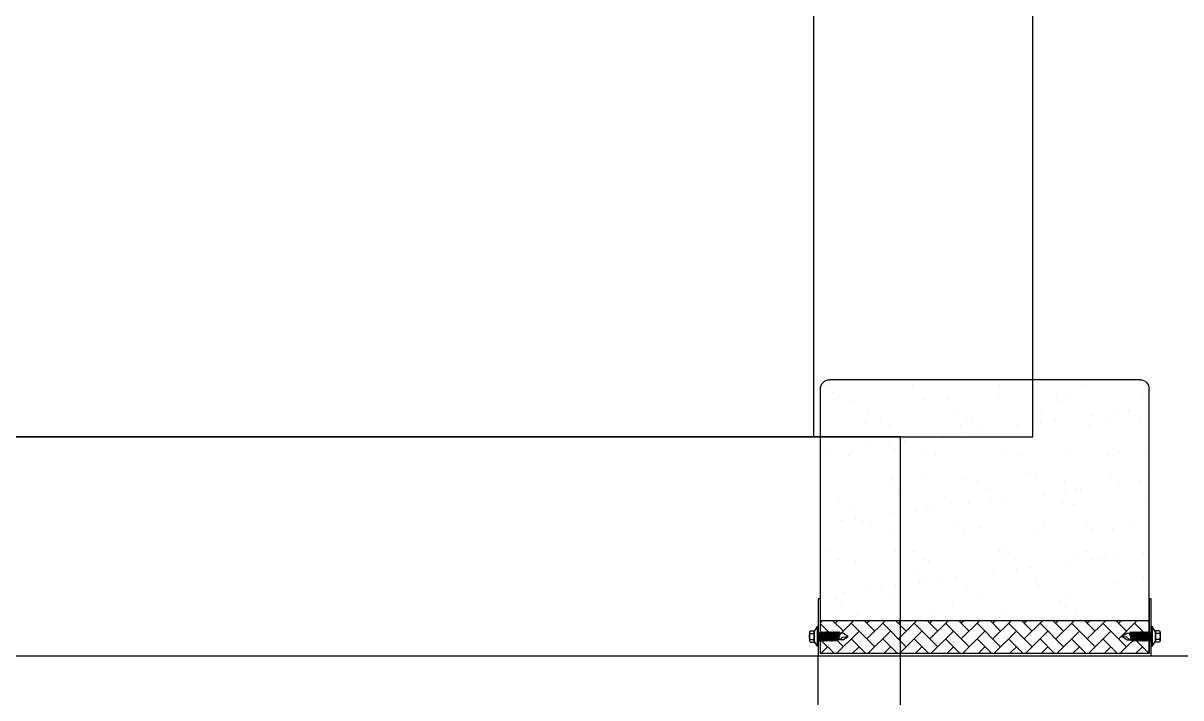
# Model space of a CAD drawing. Header units: millimetres. Extents: x -27104 to 125781, y -3376 to 46996.
# Drawn here: x 59840.99 to 59861.67, y 18529.17 to 18541.22 of the extents above; entities that cross this region are included whole.
import ezdxf

# ---------------------------------------------------------------- set-up
doc = ezdxf.new("R2010")
doc.units = ezdxf.units.MM
doc.header["$LTSCALE"] = 100
doc.header["$MEASUREMENT"] = 0
doc.layers.get('0').update_dxf_attribs({"linetype": 'CONTINUOUS'})
for name, color, linetype in [('ELE7 (0.07)', 8, 'CONTINUOUS'), ('ELE9', 9, 'CONTINUOUS'), ('FIN(패널-T75 글라스울)', 6, 'CONTINUOUS'), ('OVERHEAD DOOR - ELE', 9, 'CONTINUOUS'), ('OVERHEAD DOOR - ETC', 252, 'CONTINUOUS'), ('STAIR', 4, 'CONTINUOUS')]:
    doc.layers.add(name, color=color, linetype=linetype)

# ---------------------------------------------------------------- blocks, each defined once
blk = doc.blocks.new('A$C2EBE1E08')
at = {"layer": 'STAIR', "ltscale": 0.2}
for points in [[(0, 9000), (0, 0), (2800, 0), (2800, 9000)], [(2800, 9000), (0, 9000)], [(200, 9000), (200, 0)]]:
    blk.add_lwpolyline(points, dxfattribs=at)
blk = doc.blocks.new('A$C2563bbe5')
at = {"layer": 'ELE7 (0.07)', "ltscale": 0.002}
blk.add_line((4275, 252), (6725, 252), dxfattribs=at)
at = {"layer": 'FIN(패널-T75 글라스울)'}
for p, q in [((6650, 727), (6650, 252)), ((6725, 727), (6725, 252)), ((6650, 252), (6850, 252))]:
    blk.add_line(p, q, dxfattribs=at)
at = {"layer": 'OVERHEAD DOOR - ELE', "ltscale": 0.002}
for p, q in [((6725, 252), (6725, 52)), ((6725, 52), (4275, 52))]:
    blk.add_line(p, q, dxfattribs=at)
at = {"layer": 'OVERHEAD DOOR - ETC'}
for p, q in [((6649.2, 243.3), (6646.2, 238.6)), ((6649.2, 243.3), (6649.2, 225.3)), ((6650, 243.3), (6649.2, 243.3)), ((6649.2, 225.3), (6649.2, 243.3)), ((6650, 225.3), (6650, 243.3)), ((6652, 250), (6652, 8.3)), ((6952, 250), (6652, 250)), ((6652, 250), (6652, 220)), ((6952, 250), (6952, 8.3)), ((6952, 220), (6952, 250)), ((6954, 225.3), (6954, 243.3)), ((6954, 243.3), (6954.8, 243.3)), ((6954.8, 243.3), (6954.8, 225.3)), ((6954.8, 225.3), (6954.8, 243.3)), ((6954.8, 243.3), (6957.8, 238.6)), ((6642, 230.2), (6642, 238.4)), ((6642.5, 239.6), (6646.2, 239.6)), ((6642.5, 237), (6646.2, 237)), ((6646.2, 229.1), (6646.2, 239.6)), ((6646.2, 238.6), (6646.2, 230)), ((6650.8, 238.5), (6650, 237.5)), ((6650.8, 237.5), (6650, 237.5)), ((6650, 236.9), (6652.4, 231.2)), ((6652.4, 230.2), (6650, 236.1)), ((6651.6, 231.2), (6650, 235)), ((6650.4, 237.5), (6650.8, 238.5)), ((6654.2, 230.2), (6650.8, 238.5)), ((6654.2, 230.2), (6650.8, 238.5)), ((6650.8, 238.5), (6651.6, 237.5)), ((6650.8, 237.5), (6650.8, 238.5)), ((6653.4, 231.2), (6650.8, 237.5)), ((6652.6, 237.5), (6651.6, 237.5)), ((6651.6, 237.5), (6654.2, 231.2)), ((6652.6, 238.5), (6651.8, 237.5)), ((6652.2, 237.5), (6652.6, 238.5)), ((6656.1, 230.2), (6652.6, 238.5)), ((6656.1, 230.2), (6652.6, 238.5)), ((6652.6, 238.5), (6653.5, 237.5)), ((6652.6, 237.5), (6652.6, 238.5)), ((6655.3, 231.2), (6652.6, 237.5)), ((6654.5, 237.5), (6653.5, 237.5)), ((6653.5, 237.5), (6656.1, 231.2)), ((6654.5, 238.5), (6653.7, 237.5)), ((6654.1, 237.5), (6654.5, 238.5)), ((6657.9, 230.2), (6654.5, 238.5)), ((6657.9, 230.2), (6654.5, 238.5)), ((6654.5, 238.5), (6655.3, 237.5)), ((6654.5, 237.5), (6654.5, 238.5)), ((6657.1, 231.2), (6654.5, 237.5)), ((6656.3, 237.5), (6655.3, 237.5)), ((6655.3, 237.5), (6657.9, 231.2)), ((6656.3, 238.5), (6655.5, 237.5)), ((6655.9, 237.5), (6656.3, 238.5)), ((6659.7, 230.2), (6656.3, 238.5)), ((6659.7, 230.2), (6656.3, 238.5)), ((6656.3, 238.5), (6657.1, 237.5)), ((6656.3, 237.5), (6656.3, 238.5)), ((6658.9, 231.2), (6656.3, 237.5)), ((6658.1, 237.5), (6657.1, 237.5)), ((6657.1, 237.5), (6659.7, 231.2)), ((6658.1, 238.5), (6657.3, 237.5)), ((6657.7, 237.5), (6658.1, 238.5)), ((6661.6, 230.2), (6658.1, 238.5)), ((6661.6, 230.2), (6658.1, 238.5)), ((6658.1, 238.5), (6659, 237.5)), ((6658.1, 237.5), (6658.1, 238.5)), ((6660.8, 231.2), (6658.1, 237.5)), ((6660, 237.5), (6659, 237.5)), ((6659, 237.5), (6661.6, 231.2)), ((6660, 238.5), (6659.2, 237.5)), ((6659.6, 237.5), (6660, 238.5)), ((6663.4, 230.2), (6660, 238.5)), ((6663.4, 230.2), (6660, 238.5)), ((6660, 238.5), (6660.8, 237.5)), ((6660, 237.5), (6660, 238.5)), ((6662.6, 231.2), (6660, 237.5)), ((6661.8, 237.5), (6660.8, 237.5)), ((6660.8, 237.5), (6663.4, 231.2)), ((6661.8, 238.5), (6661, 237.5)), ((6661.4, 237.5), (6661.8, 238.5)), ((6665.2, 230.2), (6661.8, 238.5)), ((6665.2, 230.2), (6661.8, 238.5)), ((6661.8, 238.5), (6662.6, 237.5)), ((6661.8, 237.5), (6661.8, 238.5)), ((6664.4, 231.2), (6661.8, 237.5)), ((6663.6, 237.5), (6662.6, 237.5)), ((6662.6, 237.5), (6665.2, 231.2)), ((6663.6, 238.5), (6662.8, 237.5)), ((6663.2, 237.5), (6663.6, 238.5)), ((6667.1, 230.2), (6663.6, 238.5)), ((6667.1, 230.2), (6663.6, 238.5)), ((6663.6, 238.5), (6664.4, 237.5)), ((6663.6, 237.5), (6663.6, 238.5)), ((6666.3, 231.2), (6663.6, 237.5)), ((6665.5, 237.5), (6664.4, 237.5)), ((6664.4, 237.5), (6667.1, 231.2)), ((6665.5, 238.5), (6664.7, 237.5)), ((6665.1, 237.5), (6665.5, 238.5)), ((6668.9, 230.2), (6665.5, 238.5)), ((6668.9, 230.2), (6665.5, 238.5)), ((6665.5, 238.5), (6666.3, 237.5)), ((6665.5, 237.5), (6665.5, 238.5)), ((6668.1, 231.2), (6665.5, 237.5)), ((6667.3, 237.5), (6666.3, 237.5)), ((6666.3, 237.5), (6668.9, 231.2)), ((6667.3, 238.5), (6666.5, 237.5)), ((6666.9, 237.5), (6667.3, 238.5)), ((6668.5, 235.4), (6667.3, 238.5)), ((6668.5, 235.4), (6667.3, 238.5)), ((6667.3, 238.5), (6668.1, 237.5)), ((6667.3, 237.5), (6667.3, 238.5)), ((6667.7, 236.4), (6667.3, 237.5)), ((6668.5, 235.4), (6667.7, 236.4)), ((6672.4, 237.5), (6668.1, 237.5)), ((6668.1, 237.5), (6668.5, 236.4)), ((6668.5, 235.4), (6669.7, 237.5)), ((6668.5, 236.4), (6668.5, 235.4)), ((6670.3, 231.2), (6668.5, 235.4)), ((6669.7, 237.5), (6672.2, 235)), ((6672.2, 235), (6677.2, 234.3)), ((6672.4, 237.5), (6677.2, 234.3)), ((6677.2, 234.3), (6672.4, 231.2)), ((6931.6, 237.5), (6926.8, 234.3)), ((6931.8, 235), (6926.8, 234.3)), ((6926.8, 234.3), (6931.6, 231.2)), ((6931.6, 237.5), (6935.9, 237.5)), ((6934.3, 237.5), (6931.8, 235)), ((6933.7, 231.2), (6935.5, 235.4)), ((6935.5, 235.4), (6934.3, 237.5)), ((6935.1, 230.2), (6938.5, 238.5)), ((6935.1, 230.2), (6938.5, 238.5)), ((6937.7, 237.5), (6935.1, 231.2)), ((6935.4, 235.4), (6936.7, 238.5)), ((6935.4, 235.4), (6936.7, 238.5)), ((6935.9, 237.5), (6935.4, 236.4)), ((6935.4, 236.4), (6935.4, 235.4)), ((6935.4, 235.4), (6936.3, 236.4)), ((6936.7, 238.5), (6935.9, 237.5)), ((6935.9, 231.2), (6938.5, 237.5)), ((6936.3, 236.4), (6936.7, 237.5)), ((6936.7, 237.5), (6936.7, 238.5)), ((6937.1, 237.5), (6936.7, 238.5)), ((6936.7, 238.5), (6937.5, 237.5)), ((6936.7, 237.5), (6937.7, 237.5)), ((6936.9, 230.2), (6940.4, 238.5)), ((6936.9, 230.2), (6940.4, 238.5)), ((6939.5, 237.5), (6936.9, 231.2)), ((6938.5, 238.5), (6937.7, 237.5)), ((6937.7, 231.2), (6940.4, 237.5)), ((6938.9, 237.5), (6938.5, 238.5)), ((6938.5, 238.5), (6939.3, 237.5)), ((6938.5, 237.5), (6938.5, 238.5)), ((6938.5, 237.5), (6939.5, 237.5)), ((6938.8, 230.2), (6942.2, 238.5)), ((6938.8, 230.2), (6942.2, 238.5)), ((6941.4, 237.5), (6938.8, 231.2)), ((6940.4, 238.5), (6939.5, 237.5)), ((6939.6, 231.2), (6942.2, 237.5)), ((6940.8, 237.5), (6940.4, 238.5)), ((6940.4, 238.5), (6941.2, 237.5)), ((6940.4, 237.5), (6940.4, 238.5)), ((6940.4, 237.5), (6941.4, 237.5)), ((6940.6, 230.2), (6944, 238.5)), ((6940.6, 230.2), (6944, 238.5)), ((6943.2, 237.5), (6940.6, 231.2)), ((6942.2, 238.5), (6941.4, 237.5)), ((6941.4, 231.2), (6944, 237.5)), ((6942.2, 237.5), (6942.2, 238.5)), ((6942.6, 237.5), (6942.2, 238.5)), ((6942.2, 238.5), (6943, 237.5)), ((6942.2, 237.5), (6943.2, 237.5)), ((6942.4, 230.2), (6945.9, 238.5)), ((6942.4, 230.2), (6945.9, 238.5)), ((6945, 237.5), (6942.4, 231.2)), ((6944, 238.5), (6943.2, 237.5)), ((6943.2, 231.2), (6945.9, 237.5)), ((6944.4, 237.5), (6944, 238.5)), ((6944, 238.5), (6944.8, 237.5)), ((6944, 237.5), (6944, 238.5)), ((6944, 237.5), (6945, 237.5)), ((6944.3, 230.2), (6947.7, 238.5)), ((6944.3, 230.2), (6947.7, 238.5)), ((6946.9, 237.5), (6944.3, 231.2)), ((6945.9, 238.5), (6945, 237.5)), ((6945.1, 231.2), (6947.7, 237.5)), ((6946.3, 237.5), (6945.9, 238.5)), ((6945.9, 238.5), (6946.7, 237.5)), ((6945.9, 237.5), (6945.9, 238.5)), ((6945.9, 237.5), (6946.9, 237.5)), ((6946.1, 230.2), (6949.5, 238.5)), ((6946.1, 230.2), (6949.5, 238.5)), ((6948.7, 237.5), (6946.1, 231.2)), ((6947.7, 238.5), (6946.9, 237.5)), ((6946.9, 231.2), (6949.5, 237.5)), ((6948.1, 237.5), (6947.7, 238.5)), ((6947.7, 238.5), (6948.5, 237.5)), ((6947.7, 237.5), (6947.7, 238.5)), ((6947.7, 237.5), (6948.7, 237.5)), ((6947.9, 230.2), (6951.4, 238.5)), ((6947.9, 230.2), (6951.4, 238.5)), ((6950.5, 237.5), (6947.9, 231.2)), ((6949.5, 238.5), (6948.7, 237.5)), ((6948.7, 231.2), (6951.4, 237.5)), ((6949.9, 237.5), (6949.5, 238.5)), ((6949.5, 238.5), (6950.3, 237.5)), ((6949.5, 237.5), (6949.5, 238.5)), ((6949.5, 237.5), (6950.5, 237.5)), ((6949.8, 230.2), (6953.2, 238.5)), ((6949.8, 230.2), (6953.2, 238.5)), ((6952.4, 237.5), (6949.8, 231.2)), ((6951.4, 238.5), (6950.5, 237.5)), ((6950.6, 231.2), (6953.2, 237.5)), ((6951.8, 237.5), (6951.4, 238.5)), ((6951.4, 238.5), (6952.2, 237.5)), ((6951.4, 237.5), (6951.4, 238.5)), ((6951.4, 237.5), (6952.4, 237.5)), ((6954, 236.9), (6951.6, 231.2)), ((6951.6, 230.2), (6954, 236.1)), ((6953.2, 238.5), (6952.4, 237.5)), ((6952.4, 231.2), (6954, 235)), ((6953.6, 237.5), (6953.2, 238.5)), ((6953.2, 238.5), (6954, 237.5)), ((6953.2, 237.5), (6953.2, 238.5)), ((6953.2, 237.5), (6954, 237.5)), ((6957.8, 229.1), (6957.8, 239.6)), ((6961.5, 239.6), (6957.8, 239.6)), ((6957.8, 238.6), (6957.8, 230)), ((6961.5, 237), (6957.8, 237)), ((6962, 230.2), (6962, 238.4)), ((6642.5, 231.6), (6646.2, 231.6)), ((6642.5, 229.1), (6646.2, 229.1)), ((6646.2, 230), (6649.2, 225.3)), ((6649.2, 225.3), (6650, 225.3)), ((6651.6, 231.2), (6650, 231.2)), ((6652.4, 230.2), (6651.6, 231.2)), ((6653.4, 231.2), (6652.4, 231.2)), ((6652.8, 231.2), (6652.4, 230.2)), ((6652.4, 230.2), (6653.2, 231.2)), ((6652.4, 231.2), (6652.4, 230.2)), ((6654.2, 230.2), (6653.4, 231.2)), ((6655.3, 231.2), (6654.2, 231.2)), ((6654.6, 231.2), (6654.2, 230.2)), ((6654.2, 230.2), (6655, 231.2)), ((6654.2, 231.2), (6654.2, 230.2)), ((6656.1, 230.2), (6655.3, 231.2)), ((6657.1, 231.2), (6656.1, 231.2)), ((6656.5, 231.2), (6656.1, 230.2)), ((6656.1, 230.2), (6656.9, 231.2)), ((6656.1, 231.2), (6656.1, 230.2)), ((6657.9, 230.2), (6657.1, 231.2)), ((6658.9, 231.2), (6657.9, 231.2)), ((6658.3, 231.2), (6657.9, 230.2)), ((6657.9, 230.2), (6658.7, 231.2)), ((6657.9, 231.2), (6657.9, 230.2)), ((6659.7, 230.2), (6658.9, 231.2)), ((6660.8, 231.2), (6659.7, 231.2)), ((6660.1, 231.2), (6659.7, 230.2)), ((6659.7, 230.2), (6660.5, 231.2)), ((6659.7, 231.2), (6659.7, 230.2)), ((6661.6, 230.2), (6660.8, 231.2)), ((6662.6, 231.2), (6661.6, 231.2)), ((6662, 231.2), (6661.6, 230.2)), ((6661.6, 230.2), (6662.4, 231.2)), ((6661.6, 231.2), (6661.6, 230.2)), ((6663.4, 230.2), (6662.6, 231.2)), ((6664.4, 231.2), (6663.4, 231.2)), ((6663.8, 231.2), (6663.4, 230.2)), ((6663.4, 230.2), (6664.2, 231.2)), ((6663.4, 231.2), (6663.4, 230.2)), ((6665.2, 230.2), (6664.4, 231.2)), ((6666.3, 231.2), (6665.2, 231.2)), ((6665.6, 231.2), (6665.2, 230.2)), ((6665.2, 230.2), (6666, 231.2)), ((6665.2, 231.2), (6665.2, 230.2)), ((6667.1, 230.2), (6666.3, 231.2)), ((6668.1, 231.2), (6667.1, 231.2)), ((6667.5, 231.2), (6667.1, 230.2)), ((6667.1, 230.2), (6667.9, 231.2)), ((6667.1, 231.2), (6667.1, 230.2)), ((6668.9, 230.2), (6668.1, 231.2)), ((6672.4, 231.2), (6668.9, 231.2)), ((6669.3, 231.2), (6668.9, 230.2)), ((6668.9, 230.2), (6669.7, 231.2)), ((6668.9, 231.2), (6668.9, 230.2)), ((6931.6, 231.2), (6935.1, 231.2)), ((6935.1, 230.2), (6934.3, 231.2)), ((6934.7, 231.2), (6935.1, 230.2)), ((6935.1, 231.2), (6935.1, 230.2)), ((6935.1, 230.2), (6935.9, 231.2)), ((6935.9, 231.2), (6936.9, 231.2)), ((6936.9, 230.2), (6936.1, 231.2)), ((6936.5, 231.2), (6936.9, 230.2)), ((6936.9, 231.2), (6936.9, 230.2)), ((6936.9, 230.2), (6937.7, 231.2)), ((6937.7, 231.2), (6938.8, 231.2)), ((6938.8, 230.2), (6938, 231.2)), ((6938.4, 231.2), (6938.8, 230.2)), ((6938.8, 231.2), (6938.8, 230.2)), ((6938.8, 230.2), (6939.6, 231.2)), ((6939.6, 231.2), (6940.6, 231.2)), ((6940.6, 230.2), (6939.8, 231.2)), ((6940.2, 231.2), (6940.6, 230.2)), ((6940.6, 231.2), (6940.6, 230.2)), ((6940.6, 230.2), (6941.4, 231.2)), ((6941.4, 231.2), (6942.4, 231.2)), ((6942.4, 230.2), (6941.6, 231.2)), ((6942, 231.2), (6942.4, 230.2)), ((6942.4, 231.2), (6942.4, 230.2)), ((6942.4, 230.2), (6943.2, 231.2)), ((6943.2, 231.2), (6944.3, 231.2)), ((6944.3, 230.2), (6943.5, 231.2)), ((6943.9, 231.2), (6944.3, 230.2)), ((6944.3, 231.2), (6944.3, 230.2)), ((6944.3, 230.2), (6945.1, 231.2)), ((6945.1, 231.2), (6946.1, 231.2)), ((6946.1, 230.2), (6945.3, 231.2)), ((6945.7, 231.2), (6946.1, 230.2)), ((6946.1, 231.2), (6946.1, 230.2)), ((6946.1, 230.2), (6946.9, 231.2)), ((6946.9, 231.2), (6947.9, 231.2)), ((6947.9, 230.2), (6947.1, 231.2)), ((6947.5, 231.2), (6947.9, 230.2)), ((6947.9, 231.2), (6947.9, 230.2)), ((6947.9, 230.2), (6948.7, 231.2)), ((6948.7, 231.2), (6949.8, 231.2)), ((6949.8, 230.2), (6949, 231.2)), ((6949.4, 231.2), (6949.8, 230.2)), ((6949.8, 231.2), (6949.8, 230.2)), ((6949.8, 230.2), (6950.6, 231.2)), ((6950.6, 231.2), (6951.6, 231.2)), ((6951.6, 230.2), (6950.8, 231.2)), ((6951.2, 231.2), (6951.6, 230.2)), ((6951.6, 231.2), (6951.6, 230.2)), ((6951.6, 230.2), (6952.4, 231.2)), ((6952.4, 231.2), (6954, 231.2)), ((6954.8, 225.3), (6954, 225.3)), ((6957.8, 230), (6954.8, 225.3)), ((6961.5, 231.6), (6957.8, 231.6)), ((6961.5, 229.1), (6957.8, 229.1)), ((6952, 220), (6652, 220)), ((6943.7, 0), (6660.3, 0))]:
    blk.add_line(p, q, dxfattribs=at)
at = {"layer": 'OVERHEAD DOOR - ETC', "ltscale": 0.002}
for p, q in [((6650, 200), (6650, 252)), ((6650, 252), (6954, 252)), ((6952, 250), (6652, 250)), ((6652, 250), (6652, 200)), ((6652, 237.3), (6664.7, 250)), ((6652, 222.9), (6672.9, 243.8)), ((6658.5, 243.8), (6652.3, 250)), ((6687.2, 229.4), (6666.7, 250)), ((6680, 236.6), (6693.4, 250)), ((6680, 222.3), (6701.6, 243.8)), ((6687.2, 243.8), (6681, 250)), ((6716, 229.4), (6695.4, 250)), ((6708.8, 236.6), (6722.2, 250)), ((6708.8, 222.3), (6730.3, 243.8)), ((6716, 243.8), (6709.8, 250)), ((6744.7, 229.4), (6724.1, 250)), ((6737.5, 236.6), (6750.9, 250)), ((6737.5, 222.3), (6759.1, 243.8)), ((6744.7, 243.8), (6738.5, 250)), ((6773.4, 229.4), (6752.9, 250)), ((6766.3, 236.6), (6779.6, 250)), ((6766.3, 222.3), (6787.8, 243.8)), ((6773.4, 243.8), (6767.3, 250)), ((6802.2, 229.4), (6781.6, 250)), ((6795, 236.6), (6808.4, 250)), ((6795, 222.3), (6816.5, 243.8)), ((6802.2, 243.8), (6796, 250)), ((6830.9, 229.4), (6810.4, 250)), ((6823.7, 236.6), (6837.1, 250)), ((6823.7, 222.3), (6845.3, 243.8)), ((6830.9, 243.8), (6824.7, 250)), ((6859.7, 229.4), (6839.1, 250)), ((6852.5, 236.6), (6865.8, 250)), ((6852.5, 222.3), (6874, 243.8)), ((6859.7, 243.8), (6853.5, 250)), ((6888.4, 229.4), (6867.8, 250)), ((6881.2, 236.6), (6894.6, 250)), ((6881.2, 222.3), (6902.8, 243.8)), ((6888.4, 243.8), (6882.2, 250)), ((6917.1, 229.4), (6896.6, 250)), ((6909.9, 236.6), (6923.3, 250)), ((6909.9, 222.3), (6931.5, 243.8)), ((6917.1, 243.8), (6910.9, 250)), ((6945.9, 229.4), (6925.3, 250)), ((6938.7, 236.6), (6952, 249.9)), ((6945.9, 243.8), (6939.7, 250)), ((6952, 200), (6952, 250)), ((6954, 252), (6954, 200)), ((6658.5, 229.4), (6652, 235.9)), ((6682.3, 220), (6665.7, 236.6)), ((6711, 220), (6694.4, 236.6)), ((6739.8, 220), (6723.2, 236.6)), ((6768.5, 220), (6751.9, 236.6)), ((6797.3, 220), (6780.6, 236.6)), ((6826, 220), (6809.4, 236.6)), ((6854.7, 220), (6838.1, 236.6)), ((6883.5, 220), (6866.8, 236.6)), ((6912.2, 220), (6895.6, 236.6)), ((6940.9, 220), (6924.3, 236.6)), ((6938.7, 222.3), (6952, 235.6)), ((6663.4, 220), (6672.9, 229.4)), ((6667.9, 220), (6665.7, 222.3)), ((6692.2, 220), (6701.6, 229.4)), ((6696.7, 220), (6694.4, 222.3)), ((6720.9, 220), (6730.3, 229.4)), ((6725.4, 220), (6723.2, 222.3)), ((6749.6, 220), (6759.1, 229.4)), ((6754.1, 220), (6751.9, 222.3)), ((6778.4, 220), (6787.8, 229.4)), ((6782.9, 220), (6780.6, 222.3)), ((6807.1, 220), (6816.5, 229.4)), ((6811.6, 220), (6809.4, 222.3)), ((6835.8, 220), (6845.3, 229.4)), ((6840.4, 220), (6838.1, 222.3)), ((6864.6, 220), (6874, 229.4)), ((6869.1, 220), (6866.8, 222.3)), ((6893.3, 220), (6902.8, 229.4)), ((6897.8, 220), (6895.6, 222.3)), ((6922, 220), (6931.5, 229.4)), ((6926.6, 220), (6924.3, 222.3)), ((6653.6, 220), (6652, 221.6)), ((6685.8, 214.4), (6685.8, 214.4)), ((6752.3, 213.6), (6752.3, 213.6)), ((6885.9, 211.4), (6885.9, 211.4)), ((6950.8, 220), (6952, 221.2)), ((6670.9, 203.6), (6670.9, 203.6)), ((6772.5, 204.4), (6772.5, 204.4)), ((6820.9, 211.1), (6820.9, 211.1)), ((6871, 202.4), (6871, 202.4)), ((6875.7, 206.7), (6875.7, 206.7)), ((6652, 200), (6650, 200)), ((6666.2, 199.3), (6666.2, 199.3)), ((6673.6, 194), (6673.6, 194)), ((6694.3, 191.2), (6694.3, 191.2)), ((6718.6, 195.9), (6718.6, 195.9)), ((6797.7, 195.8), (6797.7, 195.8)), ((6876.8, 195.6), (6876.8, 195.6)), ((6954, 200), (6952, 200)), ((6707.5, 189.5), (6707.5, 189.5)), ((6720.1, 188.2), (6720.1, 188.2)), ((6742, 185), (6742, 185)), ((6747.3, 181.3), (6747.3, 181.3)), ((6762.7, 182.2), (6762.7, 182.2)), ((6775.9, 180.5), (6775.9, 180.5)), ((6785, 188.5), (6785, 188.5)), ((6848.9, 182.1), (6848.9, 182.1)), ((6851.5, 187.6), (6851.5, 187.6)), ((6920.1, 185.1), (6920.1, 185.1)), ((6947.3, 180.1), (6947.3, 180.1)), ((6742.6, 177), (6742.6, 177)), ((6810.4, 176), (6810.4, 176)), ((6831, 173.2), (6831, 173.2)), ((6844.2, 171.5), (6844.2, 171.5)), ((6668.3, 163.8), (6668.3, 163.8)), ((6684.2, 165.5), (6684.2, 165.5)), ((6747.4, 163.7), (6747.4, 163.7)), ((6750.7, 164.7), (6750.7, 164.7)), ((6819.3, 162.2), (6819.3, 162.2)), ((6823.6, 159), (6823.6, 159)), ((6826.5, 163.5), (6826.5, 163.5)), ((6878.7, 167), (6878.7, 167)), ((6884.3, 162.5), (6884.3, 162.5)), ((6899.4, 164.2), (6899.4, 164.2)), ((6905.6, 163.4), (6905.6, 163.4)), ((6912.6, 162.5), (6912.6, 162.5)), ((6925.3, 159.8), (6925.3, 159.8)), ((6950.8, 161.6), (6950.8, 161.6)), ((6657.6, 157), (6657.6, 157)), ((6720.5, 156.7), (6720.5, 156.7)), ((6736.7, 156.9), (6736.7, 156.9)), ((6815.8, 156.7), (6815.8, 156.7)), ((6818.9, 154.7), (6818.9, 154.7)), ((6894.9, 156.6), (6894.9, 156.6)), ((6947.1, 158), (6947.1, 158)), ((6718.5, 139.2), (6718.5, 139.2)), ((6783.4, 139.5), (6783.4, 139.5)), ((6849.9, 138.7), (6849.9, 138.7)), ((6670.9, 128.6), (6670.9, 128.6)), ((6690.5, 129.3), (6690.5, 129.3)), ((6695.2, 133.6), (6695.2, 133.6)), ((6698.1, 132.3), (6698.1, 132.3)), ((6777.2, 132.2), (6777.2, 132.2)), ((6796.8, 134.4), (6796.8, 134.4)), ((6856.3, 132), (6856.3, 132)), ((6895.3, 132.4), (6895.3, 132.4)), ((6900, 136.7), (6900, 136.7)), ((6918.5, 136.2), (6918.5, 136.2)), ((6935.4, 131.9), (6935.4, 131.9)), ((6682.6, 116.6), (6682.6, 116.6)), ((6684.1, 126.8), (6684.1, 126.8)), ((6718.6, 122.3), (6718.6, 122.3)), ((6739.2, 119.6), (6739.2, 119.6)), ((6752.5, 117.8), (6752.5, 117.8)), ((6668.4, 109), (6668.4, 109)), ((6749.1, 115.7), (6749.1, 115.7)), ((6766.9, 107), (6766.9, 107)), ((6771.6, 111.3), (6771.6, 111.3)), ((6787, 113.3), (6787, 113.3)), ((6807.6, 110.6), (6807.6, 110.6)), ((6817.7, 113.2), (6817.7, 113.2)), ((6820.8, 108.8), (6820.8, 108.8)), ((6873.2, 112.1), (6873.2, 112.1)), ((6882.7, 113.6), (6882.7, 113.6)), ((6949.2, 112.7), (6949.2, 112.7)), ((6726.9, 100.1), (6726.9, 100.1)), ((6806, 99.9), (6806, 99.9)), ((6855.3, 104.3), (6855.3, 104.3)), ((6876, 101.6), (6876, 101.6)), ((6885.1, 99.8), (6885.1, 99.8)), ((6889.2, 99.8), (6889.2, 99.8)), ((6923.7, 95.3), (6923.7, 95.3)), ((6716.2, 93.3), (6716.2, 93.3)), ((6716.9, 90.3), (6716.9, 90.3)), ((6744.8, 86.7), (6744.8, 86.7)), ((6781.8, 90.6), (6781.8, 90.6)), ((6795.3, 93.1), (6795.3, 93.1)), ((6843.2, 84.7), (6843.2, 84.7)), ((6847.9, 89), (6847.9, 89)), ((6848.3, 89.7), (6848.3, 89.7)), ((6874.4, 93), (6874.4, 93)), ((6916.9, 87.3), (6916.9, 87.3)), ((6944.3, 92.6), (6944.3, 92.6)), ((6949.5, 89.9), (6949.5, 89.9)), ((6660.7, 64.1), (6660.7, 64.1)), ((6677.6, 68.7), (6677.6, 68.7)), ((6681, 67.6), (6681, 67.6)), ((6719.5, 63.6), (6719.5, 63.6)), ((6747.5, 66.8), (6747.5, 66.8)), ((6756.7, 68.6), (6756.7, 68.6)), ((6816.1, 64.3), (6816.1, 64.3)), ((6821.1, 64.4), (6821.1, 64.4)), ((6835.8, 68.4), (6835.8, 68.4)), ((6881.1, 64.6), (6881.1, 64.6)), ((6914.9, 68.3), (6914.9, 68.3)), ((6924.3, 66.7), (6924.3, 66.7)), ((6947.6, 63.8), (6947.6, 63.8)), ((6695.2, 59.6), (6695.2, 59.6)), ((6714.8, 59.3), (6714.8, 59.3)), ((6715.8, 56.9), (6715.8, 56.9)), ((6729, 55.1), (6729, 55.1)), ((6919.6, 62.4), (6919.6, 62.4)), ((6763.5, 50.6), (6763.5, 50.6)), ((6784.2, 47.9), (6784.2, 47.9)), ((6797.4, 46.1), (6797.4, 46.1)), ((6692.7, 39), (6692.7, 39)), ((6706.4, 36.5), (6706.4, 36.5)), ((6715.3, 41.3), (6715.3, 41.3)), ((6780.2, 41.6), (6780.2, 41.6)), ((6785.5, 36.3), (6785.5, 36.3)), ((6791.2, 37), (6791.2, 37)), ((6795.8, 41.3), (6795.8, 41.3)), ((6831.9, 41.6), (6831.9, 41.6)), ((6846.7, 40.8), (6846.7, 40.8)), ((6852.6, 38.9), (6852.6, 38.9)), ((6864.6, 36.2), (6864.6, 36.2)), ((6865.8, 37.1), (6865.8, 37.1)), ((6897.5, 42.1), (6897.5, 42.1)), ((6900.3, 32.6), (6900.3, 32.6)), ((6915.3, 38.3), (6915.3, 38.3)), ((6943.7, 36.1), (6943.7, 36.1)), ((6695.6, 29.7), (6695.6, 29.7)), ((6774.7, 29.5), (6774.7, 29.5)), ((6853.8, 29.4), (6853.8, 29.4)), ((6920.9, 29.9), (6920.9, 29.9)), ((6932.9, 29.2), (6932.9, 29.2)), ((6934.1, 28.1), (6934.1, 28.1)), ((6662.8, 11.6), (6662.8, 11.6)), ((6667.4, 15.9), (6667.4, 15.9)), ((6679.4, 18.7), (6679.4, 18.7)), ((6745.9, 17.8), (6745.9, 17.8)), ((6769.1, 16.7), (6769.1, 16.7)), ((6814.5, 15.4), (6814.5, 15.4)), ((6867.5, 14.7), (6867.5, 14.7)), ((6872.2, 19), (6872.2, 19)), ((6879.5, 15.7), (6879.5, 15.7)), ((6946, 14.8), (6946, 14.8)), ((6657.1, 5.1), (6657.1, 5.1)), ((6736.2, 4.9), (6736.2, 4.9)), ((6815.3, 4.8), (6815.3, 4.8)), ((6894.4, 4.7), (6894.4, 4.7))]:
    blk.add_line(p, q, dxfattribs=at)
at = {"layer": 'OVERHEAD DOOR - ETC'}
for centre, radius, start, end in [((6643.9, 238.3), 1.86, 136.9662, 223.0338), ((6649.6, 234.3), 7.61, 159.1195, 200.8805), ((6960.1, 238.3), 1.86, 316.9662, 43.0338), ((6954.4, 234.3), 7.61, 339.1195, 20.8805), ((6643.9, 230.3), 1.86, 136.9662, 223.0338), ((6960.1, 230.3), 1.86, 316.9662, 43.0338), ((6660.3, 8.3), 8.33, 180, 270), ((6943.7, 8.3), 8.33, 270, 0)]:
    blk.add_arc(centre, radius, start, end, dxfattribs=at)
blk = doc.blocks.new('ggtyu')
at = {"layer": 'ELE9', "color": 253}
blk.add_lwpolyline([(59669.649, 18693.722), (59737.633, 18693.722)], dxfattribs=at)
at = {"layer": 'ELE9', "color": 253, "ltscale": 1000, "xscale": 0.01956378461538462, "yscale": 0.01956378461538462, "zscale": 0.01956378461538462, "rotation": 180}
blk.add_blockref('A$C2EBE1E08', (59669.571, 18873.708), dxfattribs=at)
at = {"layer": 'ELE9', "color": 253, "ltscale": 0.1, "xscale": -0.01956378461538462, "yscale": 0.01956378461538462, "zscale": 0.01956378461538462, "rotation": 180}
blk.add_blockref('A$C2563bbe5', (59535.637, 18698.652), dxfattribs=at)

msp = doc.modelspace()

# ---------------------------------------------------------------- block references
msp.add_blockref('ggtyu', (189.458, -163.799))

doc.saveas('drawing.dxf')
